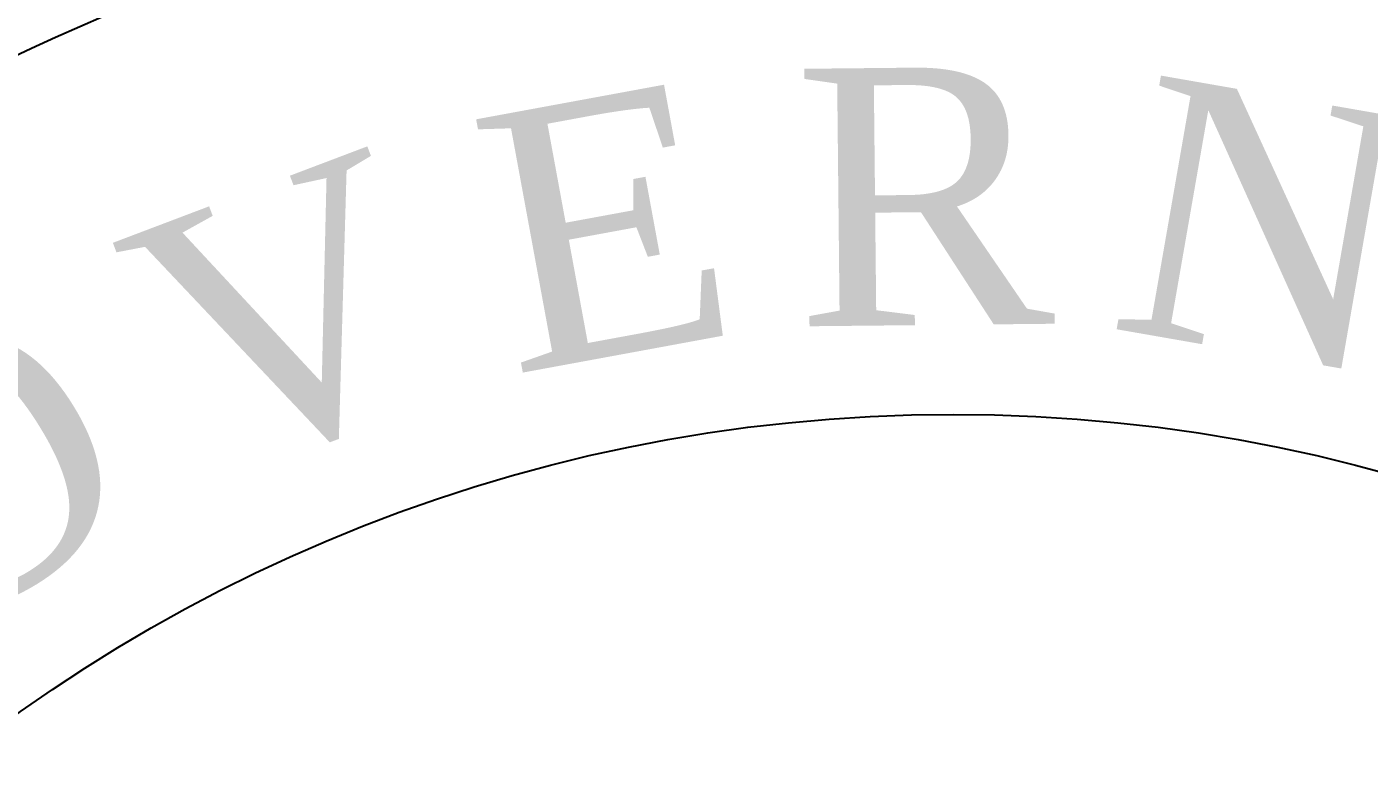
# Model space of a CAD drawing. Header units: millimetres. Extents: x 96 to 276, y 121 to 258.
# Drawn here: x 119.83 to 127.44, y 235.19 to 239.44 of the extents above; entities that cross this region are included whole.
import ezdxf

# ---------------------------------------------------------------- set-up
doc = ezdxf.new("R2010")
doc.units = ezdxf.units.MM
doc.layers.add('L18', color=4, linetype='Continuous')
doc.styles.add('Style 41', font='TIMES.TTF', dxfattribs={"width": 0.999999, "height": 1.660379})
doc.styles.add('Style 42', font='TIMES.TTF', dxfattribs={"width": 0.999999, "height": 1.660379})
doc.styles.add('Style 43', font='TIMES.TTF', dxfattribs={"width": 0.999999, "height": 1.660379})
doc.styles.add('Style 44', font='TIMES.TTF', dxfattribs={"width": 0.999999, "height": 1.660379})
doc.styles.add('Style 45', font='TIMES.TTF', dxfattribs={"width": 0.999999, "height": 1.660379})

msp = doc.modelspace()

# ---------------------------------------------------------------- linework, layer by layer
at = {"layer": 'L18'}
for radius in [12.3715, 9.139]:
    msp.add_circle((125.0833, 228.098), radius, dxfattribs=at)

# ---------------------------------------------------------------- texts
at = {"layer": 'L18', "width": 0.999999}
for s, rotation, style, p in [('R', 0.59082, 'Style 44', (124.1914, 237.736)), ('N', 350.09596, 'Style 45', (125.9488, 237.7307)), ('E', 10.43731, 'Style 43', (122.5798, 237.4626)), ('V', 20.75454, 'Style 42', (120.8111, 236.8355)), ('O', 31.72818, 'Style 41', (119.1983, 235.8748))]:
    msp.add_text(s, height=1.4607, rotation=rotation, dxfattribs=dict(at, style=style)).set_placement(p)

doc.saveas('drawing.dxf')
